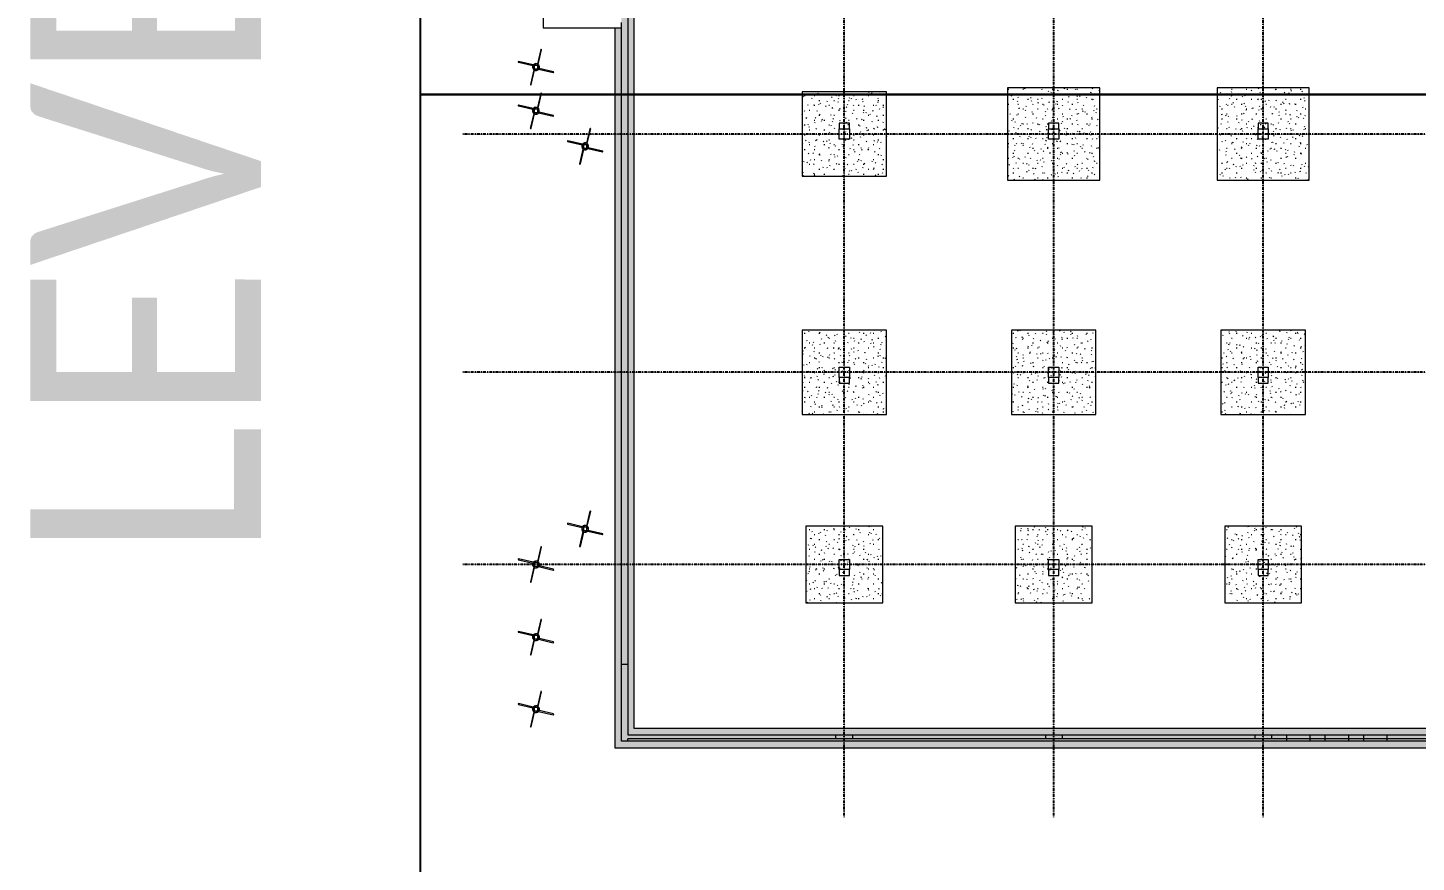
# Model space of a CAD drawing. Header units: inches. Extents: x -4800 to 29350, y 0 to 14051.
# Drawn here: x 587 to 2755, y 9865 to 11168 of the extents above; entities that cross this region are included whole.
import ezdxf

# ---------------------------------------------------------------- set-up
doc = ezdxf.new("R2010")
doc.units = ezdxf.units.IN
doc.header["$LTSCALE"] = 0.5
doc.header["$MEASUREMENT"] = 0
for name, pattern in [('CENTER2', [1.125, 0.75, -0.125, 0.125, -0.125]), ('Línea de rejilla', [0.875, 0.5, -0.125, 0.125, -0.125]), ('Trazo', [0.25, 0.125, -0.125])]:
    doc.linetypes.add(name, pattern=pattern)
doc.layers.add('PC BM - BEAM CONT.', color=1, linetype='Continuous')
doc.layers.add('S-GRID', color=8, linetype='CENTER2')
for name, color, linetype, lineweight in [('S-COLS', 52, 'Continuous', 9), ('S-COLS-HDLN', 52, 'Trazo', 9), ('S-FNDN', 32, 'Continuous', 9), ('S-FNDN-HDLN', 4, 'Trazo', 9)]:
    doc.layers.add(name, color=color, linetype=linetype, lineweight=lineweight)
doc.layers.add('SHT - NO PLOT LINE 4', color=190, linetype='Continuous', plot=False)
doc.styles.add('CMC-NARROW', font='calibril.ttf', dxfattribs={"width": 0.9})
pattern_1 = [(50, (3481.324, -11847.19), (27.5427, -2.40992), [2.88, -31.68]), (355, (3481.324, -11847.19), (-5.327844, 28.884266), [2.304, -25.344]), (100.451, (3483.62, -11847.39), (22.215316, 26.47393), [2.448, -26.924]), (46.184, (3481.324, -11839.51), (40.98187, -6.35642), [4.32, -47.52]), (96.636, (3484.74, -11840.04), (35.89075, 37.40619), [3.671, -40.386]), (351.184, (3481.324, -11839.51), (35.89097, 37.40622), [3.456, -38.016]), (21, (3485.164, -11841.43), (22.921036, -15.46073), [2.88, -31.68]), (326, (3485.164, -11841.43), (9.34353, 27.84574), [2.304, -25.344]), (71.451, (3487.074, -11842.717), (32.26477, 12.38442), [2.448, -26.924]), (37.5, (3481.324, -11847.189), (0.466855, 12.782707), [1.267, -23.77, 1.267, -24.461, -25.44]), (37.5, (3481.324, -11847.189), (0.466855, 12.782707), [-50.765, 1.267, -24.173]), (7.5, (3481.324, -11847.19), (10.10159, 15.14509), [1.267, -13.402, 1.267, -23.194, -9.696]), (7.5, (3481.324, -11847.19), (10.10159, 15.14509), [-39.13, 1.267, -8.429]), (327.5, (3472.761, -11847.189), (20.499161, -0.86578), [1.267, -8.333, 1.267, -28.685, -39.744]), (327.5, (3472.761, -11847.189), (20.499161, -0.86578), [-39.552, 1.267, -38.477]), (317.5, (3468.92, -11847.19), (22.39478, 3.844288), [1.267, -11.213, 1.267, -18.624, -28.224]), (317.5, (3468.92, -11847.19), (22.39478, 3.844288), [-32.371, 1.267, -26.957])]
pattern_2 = [(270, (-10840.174, -3153.339), (7.68, -30.72), [1.267, -21.773, 1.267, -21.773, -122.88]), (270, (-10840.174, -3153.339), (7.68, -30.72), [-46.08, 1.267, -44.813, 1.267, -21.773, -53.76]), (270, (-10840.174, -3153.339), (7.68, -30.72), [-115.2, 1.267, -14.093, 1.267, -37.133]), (30, (-10836.334, -3164.859), (22.7643004, 22.011075), [1.267, -21.773, 1.267, -21.773, -122.88]), (30, (-10836.334, -3164.859), (22.7643004, 22.011075), [-46.08, 1.267, -44.813, 1.267, -21.773, -53.76]), (30, (-10836.334, -3164.859), (22.7643004, 22.011075), [-115.2, 1.267, -14.093, 1.267, -37.133]), (150, (-10820.974, -3168.699), (-30.4443004, 8.708925), [1.267, -21.773, 1.267, -21.773, -122.88]), (150, (-10820.974, -3168.699), (-30.4443004, 8.708925), [-46.08, 1.267, -44.813, 1.267, -21.773, -53.76]), (150, (-10820.974, -3168.699), (-30.4443004, 8.708925), [-115.2, 1.267, -14.093, 1.267, -37.133])]
pattern_3 = [(90, (10466.205, 3155.308), (-7.68, 30.72), [1.267, -21.773, 1.267, -21.773, -122.88]), (90, (10466.205, 3155.308), (-7.68, 30.72), [-46.08, 1.267, -44.813, 1.267, -21.773, -53.76]), (90, (10466.205, 3155.308), (-7.68, 30.72), [-115.2, 1.267, -14.093, 1.267, -37.133]), (210, (10462.365, 3166.828), (-22.7643004, -22.011075), [1.267, -21.773, 1.267, -21.773, -122.88]), (210, (10462.365, 3166.828), (-22.7643004, -22.011075), [-46.08, 1.267, -44.813, 1.267, -21.773, -53.76]), (210, (10462.365, 3166.828), (-22.7643004, -22.011075), [-115.2, 1.267, -14.093, 1.267, -37.133]), (330, (10447.005, 3170.668), (30.4443004, -8.708925), [1.267, -21.773, 1.267, -21.773, -122.88]), (330, (10447.005, 3170.668), (30.4443004, -8.708925), [-46.08, 1.267, -44.813, 1.267, -21.773, -53.76]), (330, (10447.005, 3170.668), (30.4443004, -8.708925), [-115.2, 1.267, -14.093, 1.267, -37.133])]
pattern_4 = [(90, (10166.205, 3155.308), (-7.68, 30.72), [1.267, -21.773, 1.267, -21.773, -122.88]), (90, (10166.205, 3155.308), (-7.68, 30.72), [-46.08, 1.267, -44.813, 1.267, -21.773, -53.76]), (90, (10166.205, 3155.308), (-7.68, 30.72), [-115.2, 1.267, -14.093, 1.267, -37.133]), (210, (10162.365, 3166.828), (-22.7643004, -22.011075), [1.267, -21.773, 1.267, -21.773, -122.88]), (210, (10162.365, 3166.828), (-22.7643004, -22.011075), [-46.08, 1.267, -44.813, 1.267, -21.773, -53.76]), (210, (10162.365, 3166.828), (-22.7643004, -22.011075), [-115.2, 1.267, -14.093, 1.267, -37.133]), (330, (10147.005, 3170.668), (30.4443004, -8.708925), [1.267, -21.773, 1.267, -21.773, -122.88]), (330, (10147.005, 3170.668), (30.4443004, -8.708925), [-46.08, 1.267, -44.813, 1.267, -21.773, -53.76]), (330, (10147.005, 3170.668), (30.4443004, -8.708925), [-115.2, 1.267, -14.093, 1.267, -37.133])]
pattern_5 = [(270, (-10840.174, -2826.339), (7.68, -30.72), [1.267, -21.773, 1.267, -21.773, -122.88]), (270, (-10840.174, -2826.339), (7.68, -30.72), [-46.08, 1.267, -44.813, 1.267, -21.773, -53.76]), (270, (-10840.174, -2826.339), (7.68, -30.72), [-115.2, 1.267, -14.093, 1.267, -37.133]), (30, (-10836.334, -2837.859), (22.7643004, 22.011075), [1.267, -21.773, 1.267, -21.773, -122.88]), (30, (-10836.334, -2837.859), (22.7643004, 22.011075), [-46.08, 1.267, -44.813, 1.267, -21.773, -53.76]), (30, (-10836.334, -2837.859), (22.7643004, 22.011075), [-115.2, 1.267, -14.093, 1.267, -37.133]), (150, (-10820.974, -2841.699), (-30.4443004, 8.708925), [1.267, -21.773, 1.267, -21.773, -122.88]), (150, (-10820.974, -2841.699), (-30.4443004, 8.708925), [-46.08, 1.267, -44.813, 1.267, -21.773, -53.76]), (150, (-10820.974, -2841.699), (-30.4443004, 8.708925), [-115.2, 1.267, -14.093, 1.267, -37.133])]
pattern_6 = [(90, (10466.205, 2828.308), (-7.68, 30.72), [1.267, -21.773, 1.267, -21.773, -122.88]), (90, (10466.205, 2828.308), (-7.68, 30.72), [-46.08, 1.267, -44.813, 1.267, -21.773, -53.76]), (90, (10466.205, 2828.308), (-7.68, 30.72), [-115.2, 1.267, -14.093, 1.267, -37.133]), (210, (10462.365, 2839.828), (-22.7643004, -22.011075), [1.267, -21.773, 1.267, -21.773, -122.88]), (210, (10462.365, 2839.828), (-22.7643004, -22.011075), [-46.08, 1.267, -44.813, 1.267, -21.773, -53.76]), (210, (10462.365, 2839.828), (-22.7643004, -22.011075), [-115.2, 1.267, -14.093, 1.267, -37.133]), (330, (10447.005, 2843.668), (30.4443004, -8.708925), [1.267, -21.773, 1.267, -21.773, -122.88]), (330, (10447.005, 2843.668), (30.4443004, -8.708925), [-46.08, 1.267, -44.813, 1.267, -21.773, -53.76]), (330, (10447.005, 2843.668), (30.4443004, -8.708925), [-115.2, 1.267, -14.093, 1.267, -37.133])]
pattern_7 = [(90, (10166.205, 2828.308), (-7.68, 30.72), [1.267, -21.773, 1.267, -21.773, -122.88]), (90, (10166.205, 2828.308), (-7.68, 30.72), [-46.08, 1.267, -44.813, 1.267, -21.773, -53.76]), (90, (10166.205, 2828.308), (-7.68, 30.72), [-115.2, 1.267, -14.093, 1.267, -37.133]), (210, (10162.365, 2839.828), (-22.7643004, -22.011075), [1.267, -21.773, 1.267, -21.773, -122.88]), (210, (10162.365, 2839.828), (-22.7643004, -22.011075), [-46.08, 1.267, -44.813, 1.267, -21.773, -53.76]), (210, (10162.365, 2839.828), (-22.7643004, -22.011075), [-115.2, 1.267, -14.093, 1.267, -37.133]), (330, (10147.005, 2843.668), (30.4443004, -8.708925), [1.267, -21.773, 1.267, -21.773, -122.88]), (330, (10147.005, 2843.668), (30.4443004, -8.708925), [-46.08, 1.267, -44.813, 1.267, -21.773, -53.76]), (330, (10147.005, 2843.668), (30.4443004, -8.708925), [-115.2, 1.267, -14.093, 1.267, -37.133])]
pattern_8 = [(270, (-10840.174, -3480.339), (7.68, -30.72), [1.267, -21.773, 1.267, -21.773, -122.88]), (270, (-10840.174, -3480.339), (7.68, -30.72), [-46.08, 1.267, -44.813, 1.267, -21.773, -53.76]), (270, (-10840.174, -3480.339), (7.68, -30.72), [-115.2, 1.267, -14.093, 1.267, -37.133]), (30, (-10836.334, -3491.859), (22.7643004, 22.011075), [1.267, -21.773, 1.267, -21.773, -122.88]), (30, (-10836.334, -3491.859), (22.7643004, 22.011075), [-46.08, 1.267, -44.813, 1.267, -21.773, -53.76]), (30, (-10836.334, -3491.859), (22.7643004, 22.011075), [-115.2, 1.267, -14.093, 1.267, -37.133]), (150, (-10820.974, -3495.699), (-30.4443004, 8.708925), [1.267, -21.773, 1.267, -21.773, -122.88]), (150, (-10820.974, -3495.699), (-30.4443004, 8.708925), [-46.08, 1.267, -44.813, 1.267, -21.773, -53.76]), (150, (-10820.974, -3495.699), (-30.4443004, 8.708925), [-115.2, 1.267, -14.093, 1.267, -37.133])]
pattern_9 = [(90, (10466.205, 3482.308), (-7.68, 30.72), [1.267, -21.773, 1.267, -21.773, -122.88]), (90, (10466.205, 3482.308), (-7.68, 30.72), [-46.08, 1.267, -44.813, 1.267, -21.773, -53.76]), (90, (10466.205, 3482.308), (-7.68, 30.72), [-115.2, 1.267, -14.093, 1.267, -37.133]), (210, (10462.365, 3493.828), (-22.7643004, -22.011075), [1.267, -21.773, 1.267, -21.773, -122.88]), (210, (10462.365, 3493.828), (-22.7643004, -22.011075), [-46.08, 1.267, -44.813, 1.267, -21.773, -53.76]), (210, (10462.365, 3493.828), (-22.7643004, -22.011075), [-115.2, 1.267, -14.093, 1.267, -37.133]), (330, (10447.005, 3497.668), (30.4443004, -8.708925), [1.267, -21.773, 1.267, -21.773, -122.88]), (330, (10447.005, 3497.668), (30.4443004, -8.708925), [-46.08, 1.267, -44.813, 1.267, -21.773, -53.76]), (330, (10447.005, 3497.668), (30.4443004, -8.708925), [-115.2, 1.267, -14.093, 1.267, -37.133])]
pattern_10 = [(90, (10166.205, 3482.308), (-7.68, 30.72), [1.267, -21.773, 1.267, -21.773, -122.88]), (90, (10166.205, 3482.308), (-7.68, 30.72), [-46.08, 1.267, -44.813, 1.267, -21.773, -53.76]), (90, (10166.205, 3482.308), (-7.68, 30.72), [-115.2, 1.267, -14.093, 1.267, -37.133]), (210, (10162.365, 3493.828), (-22.7643004, -22.011075), [1.267, -21.773, 1.267, -21.773, -122.88]), (210, (10162.365, 3493.828), (-22.7643004, -22.011075), [-46.08, 1.267, -44.813, 1.267, -21.773, -53.76]), (210, (10162.365, 3493.828), (-22.7643004, -22.011075), [-115.2, 1.267, -14.093, 1.267, -37.133]), (330, (10147.005, 3497.668), (30.4443004, -8.708925), [1.267, -21.773, 1.267, -21.773, -122.88]), (330, (10147.005, 3497.668), (30.4443004, -8.708925), [-46.08, 1.267, -44.813, 1.267, -21.773, -53.76]), (330, (10147.005, 3497.668), (30.4443004, -8.708925), [-115.2, 1.267, -14.093, 1.267, -37.133])]

# ---------------------------------------------------------------- blocks, each defined once
blk = doc.blocks.new('316600 - Special Foundations - Diamond Pier - Generic - 316600 - Special Foundations - Diamond Pier - Generic-V33-FOUNDATION PLAN 01')
at = {"layer": 'S-FNDN', "color": 7}
for p, q in [((7.5, 27.4), (2.3, 4.9)), ((3.4, 4.2), (8.7, 27.1)), ((-27.4, 7.5), (-4.9, 2.3)), ((-4.2, 3.4), (-27.1, 8.7)), ((2.8, 2.6), (-2.8, 2.6)), ((-2.8, 2.6), (-2.8, -2.6)), ((-1.4, 4.3), (-1.8, 2.8)), ((-0.5, 2.9), (-0.2, 4)), ((2.8, -2.6), (2.8, 2.6)), ((4.3, 1.4), (2.8, 1.8)), ((2.9, 0.5), (4, 0.2)), ((-3.4, -4.2), (-8.7, -27.1)), ((-7.5, -27.4), (-2.3, -4.9)), ((-4.3, -1.4), (-2.8, -1.8)), ((-2.9, -0.5), (-4, -0.2)), ((-2.8, -2.6), (2.8, -2.6)), ((0.5, -2.9), (0.2, -4)), ((1.4, -4.3), (1.8, -2.8)), ((4.2, -3.4), (27.1, -8.7)), ((27.4, -7.5), (4.9, -2.3))]:
    blk.add_line(p, q, dxfattribs=at)
for radius, start, end in [(5.41, 166.9807, 346.9807), (5.41, 346.9807, 166.9807), (5.21, 166.9807, 346.9807), (5.21, 346.9807, 166.9807)]:
    blk.add_arc((0, 0), radius, start, end, dxfattribs=at)
for centre, major_axis, start_param, end_param in [((8.1, 27.2), (-0.609, 0.141), 4.712389, 6.283185), ((8.1, 27.2), (-0.609, 0.141), 3.141593, 4.712389), ((-27.2, 8.1), (0.141, 0.609), 1.570796, 3.141593), ((-27.2, 8.1), (0.141, 0.609), 0, 1.570796), ((-0.8, 4.2), (-0.609, 0.141), 4.712389, 7.853982), ((-0.8, 4.2), (-0.609, 0.141), 1.570796, 4.712389), ((4.2, 0.8), (0.141, 0.609), 1.570796, 4.712389), ((4.2, 0.8), (0.141, 0.609), 4.712389, 7.853982), ((-4.2, -0.8), (0.141, 0.609), 1.570796, 4.712389), ((-4.2, -0.8), (0.141, 0.609), 4.712389, 7.853982), ((0.8, -4.2), (-0.609, 0.141), 4.712389, 7.853982), ((0.8, -4.2), (-0.609, 0.141), 1.570796, 4.712389), ((27.2, -8.1), (0.141, 0.609), 3.141593, 4.712389), ((27.2, -8.1), (0.141, 0.609), 4.712389, 6.283185), ((-8.1, -27.2), (-0.609, 0.141), 0, 1.570796), ((-8.1, -27.2), (-0.609, 0.141), 1.570796, 3.141593)]:
    blk.add_ellipse(centre, major_axis=major_axis, ratio=0.764544, start_param=start_param, end_param=end_param, dxfattribs=at)
blk = doc.blocks.new('316600 - Special Foundations - Diamond Pier - Generic - 316600 - Special Foundations - Diamond Pier - Generic-562664-FOUNDATION PLAN 01')
at = {"layer": 'S-FNDN', "color": 7}
for p, q in [((7.5, 27.4), (2.3, 4.9)), ((3.4, 4.2), (8.7, 27.1)), ((-27.4, 7.5), (-4.9, 2.3)), ((-4.2, 3.4), (-27.1, 8.7)), ((2.8, 2.6), (-2.8, 2.6)), ((-2.8, 2.6), (-2.8, -2.6)), ((-1.4, 4.3), (-1.8, 2.8)), ((-0.5, 2.9), (-0.2, 4)), ((2.8, -2.6), (2.8, 2.6)), ((4.3, 1.4), (2.8, 1.8)), ((2.9, 0.5), (4, 0.2)), ((-3.4, -4.2), (-8.7, -27.1)), ((-7.5, -27.4), (-2.3, -4.9)), ((-4.3, -1.4), (-2.8, -1.8)), ((-2.9, -0.5), (-4, -0.2)), ((-2.8, -2.6), (2.8, -2.6)), ((0.5, -2.9), (0.2, -4)), ((1.4, -4.3), (1.8, -2.8)), ((4.2, -3.4), (27.1, -8.7)), ((27.4, -7.5), (4.9, -2.3))]:
    blk.add_line(p, q, dxfattribs=at)
for radius, start, end in [(5.41, 166.9807, 346.9807), (5.41, 346.9807, 166.9807), (5.21, 166.9807, 346.9807), (5.21, 346.9807, 166.9807)]:
    blk.add_arc((0, 0), radius, start, end, dxfattribs=at)
for centre, major_axis, start_param, end_param in [((8.1, 27.2), (-0.609, 0.141), 4.712389, 6.283185), ((8.1, 27.2), (-0.609, 0.141), 3.141593, 4.712389), ((-27.2, 8.1), (0.141, 0.609), 1.570796, 3.141593), ((-27.2, 8.1), (0.141, 0.609), 0, 1.570796), ((-0.8, 4.2), (-0.609, 0.141), 4.712389, 7.853982), ((-0.8, 4.2), (-0.609, 0.141), 1.570796, 4.712389), ((4.2, 0.8), (0.141, 0.609), 1.570796, 4.712389), ((4.2, 0.8), (0.141, 0.609), 4.712389, 7.853982), ((-4.2, -0.8), (0.141, 0.609), 1.570796, 4.712389), ((-4.2, -0.8), (0.141, 0.609), 4.712389, 7.853982), ((0.8, -4.2), (-0.609, 0.141), 4.712389, 7.853982), ((0.8, -4.2), (-0.609, 0.141), 1.570796, 4.712389), ((27.2, -8.1), (0.141, 0.609), 3.141593, 4.712389), ((27.2, -8.1), (0.141, 0.609), 4.712389, 6.283185), ((-8.1, -27.2), (-0.609, 0.141), 0, 1.570796), ((-8.1, -27.2), (-0.609, 0.141), 1.570796, 3.141593)]:
    blk.add_ellipse(centre, major_axis=major_axis, ratio=0.764544, start_param=start_param, end_param=end_param, dxfattribs=at)
blk = doc.blocks.new('316600 - Special Foundations - Diamond Pier - Generic - 316600 - Special Foundations - Diamond Pier - Generic-V34-FOUNDATION PLAN 01')
at = {"layer": 'S-FNDN', "color": 7}
for p, q in [((7.5, 27.4), (2.3, 4.9)), ((3.4, 4.2), (8.7, 27.1)), ((-27.4, 7.5), (-4.9, 2.3)), ((-4.2, 3.4), (-27.1, 8.7)), ((2.8, 2.6), (-2.8, 2.6)), ((-2.8, 2.6), (-2.8, -2.6)), ((-1.4, 4.3), (-1.8, 2.8)), ((-0.5, 2.9), (-0.2, 4)), ((2.8, -2.6), (2.8, 2.6)), ((4.3, 1.4), (2.8, 1.8)), ((2.9, 0.5), (4, 0.2)), ((-3.4, -4.2), (-8.7, -27.1)), ((-7.5, -27.4), (-2.3, -4.9)), ((-4.3, -1.4), (-2.8, -1.8)), ((-2.9, -0.5), (-4, -0.2)), ((-2.8, -2.6), (2.8, -2.6)), ((0.5, -2.9), (0.2, -4)), ((1.4, -4.3), (1.8, -2.8)), ((4.2, -3.4), (27.1, -8.7)), ((27.4, -7.5), (4.9, -2.3))]:
    blk.add_line(p, q, dxfattribs=at)
for radius, start, end in [(5.41, 166.9807, 346.9807), (5.41, 346.9807, 166.9807), (5.21, 166.9807, 346.9807), (5.21, 346.9807, 166.9807)]:
    blk.add_arc((0, 0), radius, start, end, dxfattribs=at)
for centre, major_axis, start_param, end_param in [((8.1, 27.2), (-0.609, 0.141), 4.712389, 6.283185), ((8.1, 27.2), (-0.609, 0.141), 3.141593, 4.712389), ((-27.2, 8.1), (0.141, 0.609), 1.570796, 3.141593), ((-27.2, 8.1), (0.141, 0.609), 0, 1.570796), ((-0.8, 4.2), (-0.609, 0.141), 4.712389, 7.853982), ((-0.8, 4.2), (-0.609, 0.141), 1.570796, 4.712389), ((4.2, 0.8), (0.141, 0.609), 1.570796, 4.712389), ((4.2, 0.8), (0.141, 0.609), 4.712389, 7.853982), ((-4.2, -0.8), (0.141, 0.609), 1.570796, 4.712389), ((-4.2, -0.8), (0.141, 0.609), 4.712389, 7.853982), ((0.8, -4.2), (-0.609, 0.141), 4.712389, 7.853982), ((0.8, -4.2), (-0.609, 0.141), 1.570796, 4.712389), ((27.2, -8.1), (0.141, 0.609), 3.141593, 4.712389), ((27.2, -8.1), (0.141, 0.609), 4.712389, 6.283185), ((-8.1, -27.2), (-0.609, 0.141), 0, 1.570796), ((-8.1, -27.2), (-0.609, 0.141), 1.570796, 3.141593)]:
    blk.add_ellipse(centre, major_axis=major_axis, ratio=0.764544, start_param=start_param, end_param=end_param, dxfattribs=at)
blk = doc.blocks.new('Prefabricado-Pilar cuadrado - 16_x16_-223462-FOUNDATION PLAN 01')
at = {"layer": 'S-COLS-HDLN', "linetype": 'Continuous'}
h = blk.add_hatch(dxfattribs=at)
h.set_pattern_fill('FP_5', color=256, style=0, pattern_type=2)
h.set_pattern_definition(pattern_2)
h.paths.add_polyline_path([(-9, 9), (-9, -7), (7, -7), (7, 9), (-8.9, 9)], flags=0)
h = blk.add_hatch(dxfattribs=at)
h.set_pattern_fill('FP_5', color=256, style=0, pattern_type=2)
h.set_pattern_definition(pattern_2)
h.paths.add_polyline_path([(7, 9), (7, -7), (16, -7), (16, 9)], flags=0)
at = {"layer": 'S-COLS'}
for p, q in [((-9, 9), (-8.9, 9)), ((-9, -7), (-9, 9)), ((-8.9, 9), (6.9, 9)), ((7, 9), (6.9, 9)), ((7, 9), (7, -7)), ((16, 9), (7, 9)), ((16, -7), (16, 9)), ((-8.9, -7), (-9, -7)), ((6.9, -7), (-8.9, -7)), ((6.9, -7), (7, -7)), ((7, -7), (16, -7))]:
    blk.add_line(p, q, dxfattribs=at)
blk = doc.blocks.new('Prefabricado-Pilar cuadrado - 16_x16_-213763-FOUNDATION PLAN 01')
at = {"layer": 'S-COLS-HDLN', "linetype": 'Continuous'}
h = blk.add_hatch(dxfattribs=at)
h.set_pattern_fill('FP_6', color=256, style=0, pattern_type=2)
h.set_pattern_definition(pattern_3)
h.paths.add_polyline_path([(7, -7), (7, 9), (-9, 9), (-9, -7), (6.9, -7)], flags=0)
h = blk.add_hatch(dxfattribs=at)
h.set_pattern_fill('FP_6', color=256, style=0, pattern_type=2)
h.set_pattern_definition(pattern_3)
h.paths.add_polyline_path([(16, -7), (16, 9), (7, 9), (7, -7)], flags=0)
at = {"layer": 'S-COLS'}
for p, q in [((-9, 9), (-8.9, 9)), ((-9, -7), (-9, 9)), ((-8.9, 9), (6.9, 9)), ((7, 9), (6.9, 9)), ((7, 9), (7, -7)), ((16, 9), (7, 9)), ((16, -7), (16, 9)), ((-8.9, -7), (-9, -7)), ((6.9, -7), (-8.9, -7)), ((6.9, -7), (7, -7)), ((7, -7), (16, -7))]:
    blk.add_line(p, q, dxfattribs=at)
blk = doc.blocks.new('Zapata-Rectangular - 12x12x2_3-V11-FOUNDATION PLAN 01')
at = {"layer": 'S-FNDN-HDLN', "linetype": 'Continuous'}
h = blk.add_hatch(dxfattribs=at)
h.set_pattern_fill('FP_20', color=256, style=0, pattern_type=2)
h.set_pattern_definition([(0, (2827.324, -10839.189), (30.72, 7.68), [1.267, -21.773, 1.267, -21.773, -122.88]), (0, (2827.324, -10839.189), (30.72, 7.68), [-46.08, 1.267, -44.813, 1.267, -21.773, -53.76]), (0, (2827.324, -10839.189), (30.72, 7.68), [-115.2, 1.267, -14.093, 1.267, -37.133]), (120, (2838.844, -10835.349), (-22.011075, 22.7643004), [1.267, -21.773, 1.267, -21.773, -122.88]), (120, (2838.844, -10835.349), (-22.011075, 22.7643004), [-46.08, 1.267, -44.813, 1.267, -21.773, -53.76]), (120, (2838.844, -10835.349), (-22.011075, 22.7643004), [-115.2, 1.267, -14.093, 1.267, -37.133]), (240, (2842.684, -10819.989), (-8.708925, -30.4443004), [1.267, -21.773, 1.267, -21.773, -122.88]), (240, (2842.684, -10819.989), (-8.708925, -30.4443004), [-46.08, 1.267, -44.813, 1.267, -21.773, -53.76]), (240, (2842.684, -10819.989), (-8.708925, -30.4443004), [-115.2, 1.267, -14.093, 1.267, -37.133])])
h.paths.add_polyline_path([(-72, -72), (72, -72), (72, 72), (-72, 72)], flags=0)
h.paths.add_polyline_path([(8, -8), (-8, -8), (-8, 17), (8, 17), (8, -7.9)], flags=0)
at = {"layer": 'S-FNDN', "color": 253}
for p, q in [((72, 72), (-72, 72)), ((-72, 72), (-72, -72)), ((72, -72), (72, 72)), ((-72, -72), (72, -72))]:
    blk.add_line(p, q, dxfattribs=at)
blk = doc.blocks.new('Zapata-Rectangular - 12x12x2_3-V12-FOUNDATION PLAN 01')
at = {"layer": 'S-FNDN-HDLN', "linetype": 'Continuous'}
h = blk.add_hatch(dxfattribs=at)
h.set_pattern_fill('FP_21', color=256, style=0, pattern_type=2)
h.set_pattern_definition([(0, (3154.324, -10839.189), (30.72, 7.68), [1.267, -21.773, 1.267, -21.773, -122.88]), (0, (3154.324, -10839.189), (30.72, 7.68), [-46.08, 1.267, -44.813, 1.267, -21.773, -53.76]), (0, (3154.324, -10839.189), (30.72, 7.68), [-115.2, 1.267, -14.093, 1.267, -37.133]), (120, (3165.844, -10835.349), (-22.011075, 22.7643004), [1.267, -21.773, 1.267, -21.773, -122.88]), (120, (3165.844, -10835.349), (-22.011075, 22.7643004), [-46.08, 1.267, -44.813, 1.267, -21.773, -53.76]), (120, (3165.844, -10835.349), (-22.011075, 22.7643004), [-115.2, 1.267, -14.093, 1.267, -37.133]), (240, (3169.684, -10819.989), (-8.708925, -30.4443004), [1.267, -21.773, 1.267, -21.773, -122.88]), (240, (3169.684, -10819.989), (-8.708925, -30.4443004), [-46.08, 1.267, -44.813, 1.267, -21.773, -53.76]), (240, (3169.684, -10819.989), (-8.708925, -30.4443004), [-115.2, 1.267, -14.093, 1.267, -37.133])])
h.paths.add_polyline_path([(8, -72), (72, -72), (72, 72), (-72, 72), (-72, -72), (-8, -72)], flags=0)
h.paths.add_polyline_path([(8, -8), (-8, -8), (-8, 17), (8, 17), (8, -7.9)], flags=0)
at = {"layer": 'S-FNDN', "color": 253}
for p, q in [((72, 72), (-72, 72)), ((-72, 72), (-72, -72)), ((72, -72), (72, 72)), ((-72, -72), (72, -72))]:
    blk.add_line(p, q, dxfattribs=at)
blk = doc.blocks.new('Zapata-Rectangular - 11_0x11_0x2_3-327852-FOUNDATION PLAN 01')
at = {"layer": 'S-FNDN-HDLN', "linetype": 'Continuous'}
h = blk.add_hatch(dxfattribs=at)
h.set_pattern_fill('FP_22', color=256, style=0, pattern_type=2)
h.set_pattern_definition([(0, (3481.324, -10467.189), (30.72, 7.68), [1.267, -21.773, 1.267, -21.773, -122.88]), (0, (3481.324, -10467.189), (30.72, 7.68), [-46.08, 1.267, -44.813, 1.267, -21.773, -53.76]), (0, (3481.324, -10467.189), (30.72, 7.68), [-115.2, 1.267, -14.093, 1.267, -37.133]), (120, (3492.844, -10463.349), (-22.011075, 22.7643004), [1.267, -21.773, 1.267, -21.773, -122.88]), (120, (3492.844, -10463.349), (-22.011075, 22.7643004), [-46.08, 1.267, -44.813, 1.267, -21.773, -53.76]), (120, (3492.844, -10463.349), (-22.011075, 22.7643004), [-115.2, 1.267, -14.093, 1.267, -37.133]), (240, (3496.684, -10447.989), (-8.708925, -30.4443004), [1.267, -21.773, 1.267, -21.773, -122.88]), (240, (3496.684, -10447.989), (-8.708925, -30.4443004), [-46.08, 1.267, -44.813, 1.267, -21.773, -53.76]), (240, (3496.684, -10447.989), (-8.708925, -30.4443004), [-115.2, 1.267, -14.093, 1.267, -37.133])])
h.paths.add_polyline_path([(66, -66), (66, 66), (-66, 66), (-66, -66), (16.5, -66)], flags=0)
h.paths.add_polyline_path([(8, -17), (-8, -17), (-8, 8), (8, 8), (8, -8)], flags=0)
at = {"layer": 'S-FNDN', "color": 253}
for p, q in [((66, 66), (-66, 66)), ((-66, 66), (-66, -66)), ((66, -66), (66, 66)), ((-66, -66), (66, -66))]:
    blk.add_line(p, q, dxfattribs=at)
blk = doc.blocks.new('Zapata-Rectangular - 11_0x11_0x2_1-155285-FOUNDATION PLAN 01')
at = {"layer": 'S-FNDN-HDLN', "linetype": 'Continuous'}
h = blk.add_hatch(dxfattribs=at)
h.set_pattern_fill('FP_23', color=256, style=0, pattern_type=2)
h.set_pattern_definition([(0, (3154.324, -10467.189), (30.72, 7.68), [1.267, -21.773, 1.267, -21.773, -122.88]), (0, (3154.324, -10467.189), (30.72, 7.68), [-46.08, 1.267, -44.813, 1.267, -21.773, -53.76]), (0, (3154.324, -10467.189), (30.72, 7.68), [-115.2, 1.267, -14.093, 1.267, -37.133]), (120, (3165.844, -10463.349), (-22.011075, 22.7643004), [1.267, -21.773, 1.267, -21.773, -122.88]), (120, (3165.844, -10463.349), (-22.011075, 22.7643004), [-46.08, 1.267, -44.813, 1.267, -21.773, -53.76]), (120, (3165.844, -10463.349), (-22.011075, 22.7643004), [-115.2, 1.267, -14.093, 1.267, -37.133]), (240, (3169.684, -10447.989), (-8.708925, -30.4443004), [1.267, -21.773, 1.267, -21.773, -122.88]), (240, (3169.684, -10447.989), (-8.708925, -30.4443004), [-46.08, 1.267, -44.813, 1.267, -21.773, -53.76]), (240, (3169.684, -10447.989), (-8.708925, -30.4443004), [-115.2, 1.267, -14.093, 1.267, -37.133])])
h.paths.add_polyline_path([(-66, -66), (66, -66), (66, 66), (-66, 66), (-66, -17)], flags=0)
h.paths.add_polyline_path([(-8, -17), (-8, 8), (8, 8), (8, -17)], flags=0)
at = {"layer": 'S-FNDN', "color": 253}
for p, q in [((66, 66), (-66, 66)), ((-66, 66), (-66, -66)), ((66, -66), (66, 66)), ((-66, -66), (66, -66))]:
    blk.add_line(p, q, dxfattribs=at)
blk = doc.blocks.new('Zapata-Rectangular - 11_0x11_0x2_1-V13-FOUNDATION PLAN 01')
at = {"layer": 'S-FNDN-HDLN', "linetype": 'Continuous'}
h = blk.add_hatch(dxfattribs=at)
h.set_pattern_fill('FP_24', color=256, style=0, pattern_type=2)
h.set_pattern_definition([(0, (2827.324, -10467.189), (30.72, 7.68), [1.267, -21.773, 1.267, -21.773, -122.88]), (0, (2827.324, -10467.189), (30.72, 7.68), [-46.08, 1.267, -44.813, 1.267, -21.773, -53.76]), (0, (2827.324, -10467.189), (30.72, 7.68), [-115.2, 1.267, -14.093, 1.267, -37.133]), (120, (2838.844, -10463.349), (-22.011075, 22.7643004), [1.267, -21.773, 1.267, -21.773, -122.88]), (120, (2838.844, -10463.349), (-22.011075, 22.7643004), [-46.08, 1.267, -44.813, 1.267, -21.773, -53.76]), (120, (2838.844, -10463.349), (-22.011075, 22.7643004), [-115.2, 1.267, -14.093, 1.267, -37.133]), (240, (2842.684, -10447.989), (-8.708925, -30.4443004), [1.267, -21.773, 1.267, -21.773, -122.88]), (240, (2842.684, -10447.989), (-8.708925, -30.4443004), [-46.08, 1.267, -44.813, 1.267, -21.773, -53.76]), (240, (2842.684, -10447.989), (-8.708925, -30.4443004), [-115.2, 1.267, -14.093, 1.267, -37.133])])
h.paths.add_polyline_path([(-66, -66), (66, -66), (66, 66), (-66, 66)], flags=0)
h.paths.add_polyline_path([(8, -17), (-8, -17), (-8, 8), (8, 8), (8, -8)], flags=0)
at = {"layer": 'S-FNDN', "color": 253}
for p, q in [((66, 66), (-66, 66)), ((-66, 66), (-66, -66)), ((66, -66), (66, 66)), ((-66, -66), (66, -66))]:
    blk.add_line(p, q, dxfattribs=at)
blk = doc.blocks.new('Zapata-Rectangular - 10_0x10_0x2_1-V17-FOUNDATION PLAN 01')
at = {"layer": 'S-FNDN-HDLN', "linetype": 'Continuous'}
h = blk.add_hatch(dxfattribs=at)
h.set_pattern_fill('FP_29', color=256, style=0, pattern_type=2)
h.set_pattern_definition([(0, (2827.324, -10167.189), (30.72, 7.68), [1.267, -21.773, 1.267, -21.773, -122.88]), (0, (2827.324, -10167.189), (30.72, 7.68), [-46.08, 1.267, -44.813, 1.267, -21.773, -53.76]), (0, (2827.324, -10167.189), (30.72, 7.68), [-115.2, 1.267, -14.093, 1.267, -37.133]), (120, (2838.844, -10163.349), (-22.011075, 22.7643004), [1.267, -21.773, 1.267, -21.773, -122.88]), (120, (2838.844, -10163.349), (-22.011075, 22.7643004), [-46.08, 1.267, -44.813, 1.267, -21.773, -53.76]), (120, (2838.844, -10163.349), (-22.011075, 22.7643004), [-115.2, 1.267, -14.093, 1.267, -37.133]), (240, (2842.684, -10147.989), (-8.708925, -30.4443004), [1.267, -21.773, 1.267, -21.773, -122.88]), (240, (2842.684, -10147.989), (-8.708925, -30.4443004), [-46.08, 1.267, -44.813, 1.267, -21.773, -53.76]), (240, (2842.684, -10147.989), (-8.708925, -30.4443004), [-115.2, 1.267, -14.093, 1.267, -37.133])])
h.paths.add_polyline_path([(-60, -60), (60, -60), (60, 60), (-60, 60)], flags=0)
h.paths.add_polyline_path([(-8, -17), (-8, 8), (8, 8), (8, -17)], flags=0)
at = {"layer": 'S-FNDN', "color": 253}
for p, q in [((60, 60), (-60, 60)), ((-60, 60), (-60, -60)), ((60, -60), (60, 60)), ((-60, -60), (60, -60))]:
    blk.add_line(p, q, dxfattribs=at)
blk = doc.blocks.new('Zapata-Rectangular - 10_0x10_0x2_1-V18-FOUNDATION PLAN 01')
at = {"layer": 'S-FNDN-HDLN', "linetype": 'Continuous'}
h = blk.add_hatch(dxfattribs=at)
h.set_pattern_fill('FP_30', color=256, style=0, pattern_type=2)
h.set_pattern_definition([(0, (3154.324, -10167.189), (30.72, 7.68), [1.267, -21.773, 1.267, -21.773, -122.88]), (0, (3154.324, -10167.189), (30.72, 7.68), [-46.08, 1.267, -44.813, 1.267, -21.773, -53.76]), (0, (3154.324, -10167.189), (30.72, 7.68), [-115.2, 1.267, -14.093, 1.267, -37.133]), (120, (3165.844, -10163.349), (-22.011075, 22.7643004), [1.267, -21.773, 1.267, -21.773, -122.88]), (120, (3165.844, -10163.349), (-22.011075, 22.7643004), [-46.08, 1.267, -44.813, 1.267, -21.773, -53.76]), (120, (3165.844, -10163.349), (-22.011075, 22.7643004), [-115.2, 1.267, -14.093, 1.267, -37.133]), (240, (3169.684, -10147.989), (-8.708925, -30.4443004), [1.267, -21.773, 1.267, -21.773, -122.88]), (240, (3169.684, -10147.989), (-8.708925, -30.4443004), [-46.08, 1.267, -44.813, 1.267, -21.773, -53.76]), (240, (3169.684, -10147.989), (-8.708925, -30.4443004), [-115.2, 1.267, -14.093, 1.267, -37.133])])
h.paths.add_polyline_path([(-60, -60), (60, -60), (60, 60), (-60, 60), (-60, -17)], flags=0)
h.paths.add_polyline_path([(-8, -17), (-8, 8), (8, 8), (8, -17)], flags=0)
at = {"layer": 'S-FNDN', "color": 253}
for p, q in [((60, 60), (-60, 60)), ((-60, 60), (-60, -60)), ((60, -60), (60, 60)), ((-60, -60), (60, -60))]:
    blk.add_line(p, q, dxfattribs=at)
blk = doc.blocks.new('Zapata-Rectangular - 10_0x10_0x2_1-V19-FOUNDATION PLAN 01')
at = {"layer": 'S-FNDN-HDLN', "linetype": 'Continuous'}
h = blk.add_hatch(dxfattribs=at)
h.set_pattern_fill('FP_31', color=256, style=0, pattern_type=2)
h.set_pattern_definition([(0, (3481.324, -10167.189), (30.72, 7.68), [1.267, -21.773, 1.267, -21.773, -122.88]), (0, (3481.324, -10167.189), (30.72, 7.68), [-46.08, 1.267, -44.813, 1.267, -21.773, -53.76]), (0, (3481.324, -10167.189), (30.72, 7.68), [-115.2, 1.267, -14.093, 1.267, -37.133]), (120, (3492.844, -10163.349), (-22.011075, 22.7643004), [1.267, -21.773, 1.267, -21.773, -122.88]), (120, (3492.844, -10163.349), (-22.011075, 22.7643004), [-46.08, 1.267, -44.813, 1.267, -21.773, -53.76]), (120, (3492.844, -10163.349), (-22.011075, 22.7643004), [-115.2, 1.267, -14.093, 1.267, -37.133]), (240, (3496.684, -10147.989), (-8.708925, -30.4443004), [1.267, -21.773, 1.267, -21.773, -122.88]), (240, (3496.684, -10147.989), (-8.708925, -30.4443004), [-46.08, 1.267, -44.813, 1.267, -21.773, -53.76]), (240, (3496.684, -10147.989), (-8.708925, -30.4443004), [-115.2, 1.267, -14.093, 1.267, -37.133])])
h.paths.add_polyline_path([(60, -60), (60, 60), (-60, 60), (-60, -60), (16.5, -60)], flags=0)
h.paths.add_polyline_path([(8, -17), (-8, -17), (-8, 8), (8, 8), (8, -8)], flags=0)
at = {"layer": 'S-FNDN', "color": 253}
for p, q in [((60, 60), (-60, 60)), ((-60, 60), (-60, -60)), ((60, -60), (60, 60)), ((-60, -60), (60, -60))]:
    blk.add_line(p, q, dxfattribs=at)
blk = doc.blocks.new('Prefabricado-Pilar cuadrado - 16_x16_-213731-FOUNDATION PLAN 01')
at = {"layer": 'S-COLS-HDLN', "linetype": 'Continuous'}
h = blk.add_hatch(dxfattribs=at)
h.set_pattern_fill('FP_33', color=256, style=0, pattern_type=2)
h.set_pattern_definition(pattern_4)
h.paths.add_polyline_path([(7, -7), (7, 9), (-9, 9), (-9, -7), (6.9, -7)], flags=0)
h = blk.add_hatch(dxfattribs=at)
h.set_pattern_fill('FP_33', color=256, style=0, pattern_type=2)
h.set_pattern_definition(pattern_4)
h.paths.add_polyline_path([(16, -7), (16, 9), (7, 9), (7, -7)], flags=0)
at = {"layer": 'S-COLS'}
for p, q in [((-9, 9), (-8.9, 9)), ((-9, -7), (-9, 9)), ((-8.9, 9), (6.9, 9)), ((7, 9), (6.9, 9)), ((7, 9), (7, -7)), ((16, 9), (7, 9)), ((16, -7), (16, 9)), ((-8.9, -7), (-9, -7)), ((6.9, -7), (-8.9, -7)), ((6.9, -7), (7, -7)), ((7, -7), (16, -7))]:
    blk.add_line(p, q, dxfattribs=at)
blk = doc.blocks.new('Prefabricado-Pilar cuadrado - 16_x16_-V20-FOUNDATION PLAN 01')
at = {"layer": 'S-COLS-HDLN', "linetype": 'Continuous'}
h = blk.add_hatch(dxfattribs=at)
h.set_pattern_fill('FP_34', color=256, style=0, pattern_type=2)
h.set_pattern_definition(pattern_5)
h.paths.add_polyline_path([(-9, 9), (-9, -7), (7, -7), (7, 9), (-8.9, 9)], flags=0)
h = blk.add_hatch(dxfattribs=at)
h.set_pattern_fill('FP_34', color=256, style=0, pattern_type=2)
h.set_pattern_definition(pattern_5)
h.paths.add_polyline_path([(7, 9), (7, -7), (16, -7), (16, 9)], flags=0)
at = {"layer": 'S-COLS'}
for p, q in [((-9, 9), (-8.9, 9)), ((-9, -7), (-9, 9)), ((-8.9, 9), (6.9, 9)), ((7, 9), (6.9, 9)), ((7, 9), (7, -7)), ((16, 9), (7, 9)), ((16, -7), (16, 9)), ((-8.9, -7), (-9, -7)), ((6.9, -7), (-8.9, -7)), ((6.9, -7), (7, -7)), ((7, -7), (16, -7))]:
    blk.add_line(p, q, dxfattribs=at)
blk = doc.blocks.new('Prefabricado-Pilar cuadrado - 16_x16_-V21-FOUNDATION PLAN 01')
at = {"layer": 'S-COLS-HDLN', "linetype": 'Continuous'}
h = blk.add_hatch(dxfattribs=at)
h.set_pattern_fill('FP_35', color=256, style=0, pattern_type=2)
h.set_pattern_definition(pattern_6)
h.paths.add_polyline_path([(7, -7), (7, 9), (-9, 9), (-9, -7), (6.9, -7)], flags=0)
h = blk.add_hatch(dxfattribs=at)
h.set_pattern_fill('FP_35', color=256, style=0, pattern_type=2)
h.set_pattern_definition(pattern_6)
h.paths.add_polyline_path([(16, -7), (16, 9), (7, 9), (7, -7)], flags=0)
at = {"layer": 'S-COLS'}
for p, q in [((-9, 9), (-8.9, 9)), ((-9, -7), (-9, 9)), ((-8.9, 9), (6.9, 9)), ((7, 9), (6.9, 9)), ((7, 9), (7, -7)), ((16, 9), (7, 9)), ((16, -7), (16, 9)), ((-8.9, -7), (-9, -7)), ((6.9, -7), (-8.9, -7)), ((6.9, -7), (7, -7)), ((7, -7), (16, -7))]:
    blk.add_line(p, q, dxfattribs=at)
blk = doc.blocks.new('Prefabricado-Pilar cuadrado - 16_x16_-V26-FOUNDATION PLAN 01')
at = {"layer": 'S-COLS-HDLN', "linetype": 'Continuous'}
h = blk.add_hatch(dxfattribs=at)
h.set_pattern_fill('FP_45', color=256, style=0, pattern_type=2)
h.set_pattern_definition(pattern_7)
h.paths.add_polyline_path([(7, -7), (7, 9), (-9, 9), (-9, -7), (6.9, -7)], flags=0)
h = blk.add_hatch(dxfattribs=at)
h.set_pattern_fill('FP_45', color=256, style=0, pattern_type=2)
h.set_pattern_definition(pattern_7)
h.paths.add_polyline_path([(16, -7), (16, 9), (7, 9), (7, -7)], flags=0)
at = {"layer": 'S-COLS'}
for p, q in [((-9, 9), (-8.9, 9)), ((-9, -7), (-9, 9)), ((-8.9, 9), (6.9, 9)), ((7, 9), (6.9, 9)), ((7, 9), (7, -7)), ((16, 9), (7, 9)), ((16, -7), (16, 9)), ((-8.9, -7), (-9, -7)), ((6.9, -7), (-8.9, -7)), ((6.9, -7), (7, -7)), ((7, -7), (16, -7))]:
    blk.add_line(p, q, dxfattribs=at)
blk = doc.blocks.new('Prefabricado-Pilar cuadrado - 16_x16_-V28-FOUNDATION PLAN 01')
at = {"layer": 'S-COLS-HDLN', "linetype": 'Continuous'}
h = blk.add_hatch(dxfattribs=at)
h.set_pattern_fill('FP_48', color=256, style=0, pattern_type=2)
h.set_pattern_definition(pattern_8)
h.paths.add_polyline_path([(-9, 9), (-9, -7), (7, -7), (7, 9), (-8.9, 9)], flags=0)
h = blk.add_hatch(dxfattribs=at)
h.set_pattern_fill('FP_48', color=256, style=0, pattern_type=2)
h.set_pattern_definition(pattern_8)
h.paths.add_polyline_path([(7, 9), (7, -7), (16, -7), (16, 9)], flags=0)
at = {"layer": 'S-COLS'}
for p, q in [((-9, 9), (-8.9, 9)), ((-9, -7), (-9, 9)), ((-8.9, 9), (6.9, 9)), ((7, 9), (6.9, 9)), ((7, 9), (7, -7)), ((16, 9), (7, 9)), ((16, -7), (16, 9)), ((-8.9, -7), (-9, -7)), ((6.9, -7), (-8.9, -7)), ((6.9, -7), (7, -7)), ((7, -7), (16, -7))]:
    blk.add_line(p, q, dxfattribs=at)
blk = doc.blocks.new('Prefabricado-Pilar cuadrado - 16_x16_-V29-FOUNDATION PLAN 01')
at = {"layer": 'S-COLS-HDLN', "linetype": 'Continuous'}
h = blk.add_hatch(dxfattribs=at)
h.set_pattern_fill('FP_49', color=256, style=0, pattern_type=2)
h.set_pattern_definition(pattern_9)
h.paths.add_polyline_path([(7, -7), (7, 9), (-9, 9), (-9, -7), (6.9, -7)], flags=0)
h = blk.add_hatch(dxfattribs=at)
h.set_pattern_fill('FP_49', color=256, style=0, pattern_type=2)
h.set_pattern_definition(pattern_9)
h.paths.add_polyline_path([(16, -7), (16, 9), (7, 9), (7, -7)], flags=0)
at = {"layer": 'S-COLS'}
for p, q in [((-9, 9), (-8.9, 9)), ((-9, -7), (-9, 9)), ((-8.9, 9), (6.9, 9)), ((7, 9), (6.9, 9)), ((7, 9), (7, -7)), ((16, 9), (7, 9)), ((16, -7), (16, 9)), ((-8.9, -7), (-9, -7)), ((6.9, -7), (-8.9, -7)), ((6.9, -7), (7, -7)), ((7, -7), (16, -7))]:
    blk.add_line(p, q, dxfattribs=at)
blk = doc.blocks.new('Prefabricado-Pilar cuadrado - 16_x16_-V30-FOUNDATION PLAN 01')
at = {"layer": 'S-COLS-HDLN', "linetype": 'Continuous'}
h = blk.add_hatch(dxfattribs=at)
h.set_pattern_fill('FP_50', color=256, style=0, pattern_type=2)
h.set_pattern_definition(pattern_10)
h.paths.add_polyline_path([(7, -7), (7, 9), (-9, 9), (-9, -7), (6.9, -7)], flags=0)
h = blk.add_hatch(dxfattribs=at)
h.set_pattern_fill('FP_50', color=256, style=0, pattern_type=2)
h.set_pattern_definition(pattern_10)
h.paths.add_polyline_path([(16, -7), (16, 9), (7, 9), (7, -7)], flags=0)
at = {"layer": 'S-COLS'}
for p, q in [((-9, 9), (-8.9, 9)), ((-9, -7), (-9, 9)), ((-8.9, 9), (6.9, 9)), ((7, 9), (6.9, 9)), ((7, 9), (7, -7)), ((16, 9), (7, 9)), ((16, -7), (16, 9)), ((-8.9, -7), (-9, -7)), ((6.9, -7), (-8.9, -7)), ((6.9, -7), (7, -7)), ((7, -7), (16, -7))]:
    blk.add_line(p, q, dxfattribs=at)
blk = doc.blocks.new('A$C10C708C5')
at = {"layer": 'S-FNDN'}
h = blk.add_hatch(dxfattribs=at)
h.set_pattern_fill('FP_7', color=256, style=0, pattern_type=2)
h.set_pattern_definition(pattern_1)
h.paths.add_polyline_path([(-328, -1936), (-328, -424.2), (-338, -424.2), (-338, -400.2), (-328, -400.2), (-328, -380.2), (-337.5, -380.2), (-337.5, -332.2), (-328, -332.2), (-328, -312.2), (-338, -312.2), (-338, -296.2), (-358, -296.2), (-358, -404.2), (-348, -404.2), (-348, -428.2), (-358, -428.2), (-358, -818.1), (-348, -818.1), (-348, -842.1), (-358, -842.1), (-358, -1936)], flags=0)
h = blk.add_hatch(dxfattribs=at)
h.set_pattern_fill('FP_4', color=256, style=0, pattern_type=2)
h.set_pattern_definition([(0, (3481.324, -11847.1894), (30.72, 7.68), [1.267, -21.773, 1.267, -21.773, -122.88]), (0, (3481.324, -11847.1894), (30.72, 7.68), [-46.08, 1.267, -44.813, 1.267, -21.773, -53.76]), (0, (3481.324, -11847.1894), (30.72, 7.68), [-115.2, 1.267, -14.093, 1.267, -37.133]), (120, (3492.844, -11843.3494), (-22.011075, 22.7643004), [1.267, -21.773, 1.267, -21.773, -122.88]), (120, (3492.844, -11843.3494), (-22.011075, 22.7643004), [-46.08, 1.267, -44.813, 1.267, -21.773, -53.76]), (120, (3492.844, -11843.3494), (-22.011075, 22.7643004), [-115.2, 1.267, -14.093, 1.267, -37.133]), (240, (3496.684, -11827.9894), (-8.708925, -30.4443004), [1.267, -21.773, 1.267, -21.773, -122.88]), (240, (3496.684, -11827.9894), (-8.708925, -30.4443004), [-46.08, 1.267, -44.813, 1.267, -21.773, -53.76]), (240, (3496.684, -11827.9894), (-8.708925, -30.4443004), [-115.2, 1.267, -14.093, 1.267, -37.133])])
h.paths.add_polyline_path([(66, -1074), (66, -942), (-66, -942), (-66, -1074), (16.5, -1074)], flags=0)
h.paths.add_polyline_path([(8, -1016), (-8, -1016), (-8, -991), (8, -991), (8, -1015.9)], flags=0)
h = blk.add_hatch(dxfattribs=at)
h.set_pattern_fill('FP_7', color=256, style=0, pattern_type=2)
h.set_pattern_definition(pattern_1)
h.paths.add_polyline_path([(16.5, -1966), (1515, -1966), (1515, -1936), (-358, -1936), (-358, -1966), (-280.1, -1966)], flags=0)
for p, q in [((-338, -416.2), (-338, -1946)), ((-348, -1956), (-348, -834.1)), ((-348, -1835.6), (-338, -1835.6)), ((-338, -1946), (1528, -1946)), ((-13, -1952), (-13, -1946)), ((13, -1946), (13, -1952)), ((314, -1946), (314, -1952)), ((340, -1946), (340, -1952)), ((641, -1946), (641, -1952)), ((667, -1946), (667, -1952)), ((691, -1956), (691, -1946)), ((727, -1946), (727, -1956)), ((751, -1956), (751, -1946)), ((787, -1946), (787, -1956)), ((811, -1956), (811, -1946)), ((847, -1946), (847, -1956)), ((1538, -1956), (-348, -1956)), ((1534, -1952), (-338, -1952)), ((-338, -1956), (-338, -1952))]:
    blk.add_line(p, q, dxfattribs=at)
at = {"layer": 'S-FNDN', "color": 253}
for p, q in [((-328, -1936), (-328, -424.2)), ((-470, -610.1), (-470, -842.1)), ((-470, -842.1), (-348, -842.1)), ((-358, -842.1), (-358, -1966)), ((66, -942), (-66, -942)), ((-66, -942), (-66, -1074)), ((66, -1074), (66, -942)), ((-66, -1074), (66, -1074)), ((1515, -1936), (-328, -1936)), ((-358, -1966), (1551, -1966))]:
    blk.add_line(p, q, dxfattribs=at)
at = {"layer": 'S-GRID', "linetype": 'Línea de rejilla'}
for p, q in [((0, -2074.6), (0, 465.2)), ((327, -2074.6), (327, 465.2)), ((654, -2074.6), (654, 465.2)), ((1704.1, -1008), (-595.6, -1008)), ((1704.1, -1380), (-595.6, -1380)), ((1704.1, -1680), (-595.6, -1680))]:
    blk.add_line(p, q, dxfattribs=at)
at = {"layer": 'S-COLS', "linetype": 'Trazo'}
for name, p, rotation in [('Prefabricado-Pilar cuadrado - 16_x16_-V28-FOUNDATION PLAN 01', (1, -1007), 90.0000000000016), ('Prefabricado-Pilar cuadrado - 16_x16_-223462-FOUNDATION PLAN 01', (328, -1007), 90.0000000000016), ('Prefabricado-Pilar cuadrado - 16_x16_-V20-FOUNDATION PLAN 01', (655, -1007), 90.0000000000016), ('Prefabricado-Pilar cuadrado - 16_x16_-V29-FOUNDATION PLAN 01', (-1, -1381), 270.0000000000118), ('Prefabricado-Pilar cuadrado - 16_x16_-213763-FOUNDATION PLAN 01', (326, -1381), 270.0000000000118), ('Prefabricado-Pilar cuadrado - 16_x16_-V21-FOUNDATION PLAN 01', (653, -1381), 270.0000000000118), ('Prefabricado-Pilar cuadrado - 16_x16_-V30-FOUNDATION PLAN 01', (-1, -1681), 270.0000000000118), ('Prefabricado-Pilar cuadrado - 16_x16_-213731-FOUNDATION PLAN 01', (326, -1681), 270.0000000000118), ('Prefabricado-Pilar cuadrado - 16_x16_-V26-FOUNDATION PLAN 01', (653, -1681), 270.0000000000118)]:
    blk.add_blockref(name, p, dxfattribs=dict(at, rotation=rotation))
at = {"layer": 'S-FNDN', "color": 7}
for name, p in [('316600 - Special Foundations - Diamond Pier - Generic - 316600 - Special Foundations - Diamond Pier - Generic-V33-FOUNDATION PLAN 01', (-481.4, -903.4)), ('316600 - Special Foundations - Diamond Pier - Generic - 316600 - Special Foundations - Diamond Pier - Generic-562664-FOUNDATION PLAN 01', (-481.5, -971.6)), ('316600 - Special Foundations - Diamond Pier - Generic - 316600 - Special Foundations - Diamond Pier - Generic-V33-FOUNDATION PLAN 01', (-404.6, -1027.2)), ('316600 - Special Foundations - Diamond Pier - Generic - 316600 - Special Foundations - Diamond Pier - Generic-V33-FOUNDATION PLAN 01', (-404.6, -1624.4)), ('316600 - Special Foundations - Diamond Pier - Generic - 316600 - Special Foundations - Diamond Pier - Generic-V33-FOUNDATION PLAN 01', (-481.4, -1680)), ('316600 - Special Foundations - Diamond Pier - Generic - 316600 - Special Foundations - Diamond Pier - Generic-V33-FOUNDATION PLAN 01', (-481.4, -1793.4)), ('316600 - Special Foundations - Diamond Pier - Generic - 316600 - Special Foundations - Diamond Pier - Generic-V34-FOUNDATION PLAN 01', (-481.4, -1905.9))]:
    blk.add_blockref(name, p, dxfattribs=at)
at = {"layer": 'S-FNDN', "linetype": 'Trazo'}
for name, p in [('Zapata-Rectangular - 12x12x2_3-V12-FOUNDATION PLAN 01', (327, -1008)), ('Zapata-Rectangular - 12x12x2_3-V11-FOUNDATION PLAN 01', (654, -1008)), ('Zapata-Rectangular - 11_0x11_0x2_3-327852-FOUNDATION PLAN 01', (0, -1380)), ('Zapata-Rectangular - 11_0x11_0x2_1-155285-FOUNDATION PLAN 01', (327, -1380)), ('Zapata-Rectangular - 11_0x11_0x2_1-V13-FOUNDATION PLAN 01', (654, -1380)), ('Zapata-Rectangular - 10_0x10_0x2_1-V19-FOUNDATION PLAN 01', (0, -1680)), ('Zapata-Rectangular - 10_0x10_0x2_1-V18-FOUNDATION PLAN 01', (327, -1680)), ('Zapata-Rectangular - 10_0x10_0x2_1-V17-FOUNDATION PLAN 01', (654, -1680))]:
    blk.add_blockref(name, p, dxfattribs=at)

msp = doc.modelspace()

# ---------------------------------------------------------------- linework, layer by layer
at = {"layer": 'SHT - NO PLOT LINE 4'}
for points in [[(1200, 11064), (4475, 11064), (4475, 13728), (1200, 13728)], [(1200, 8400), (4475, 8400), (4475, 11064), (1200, 11064)]]:
    msp.add_lwpolyline(points, close=True, dxfattribs=at)

# ---------------------------------------------------------------- block references
at = {"layer": 'PC BM - BEAM CONT.'}
msp.add_blockref('A$C10C708C5', (1862, 12010), dxfattribs=at)

# ---------------------------------------------------------------- texts
at = {"layer": 'SHT - NO PLOT LINE 4', "insert": (591.25213, 10337.3453), "char_height": 360, "attachment_point": 1, "rotation": 90, "style": 'CMC-NARROW'}
msp.add_mtext('\\A1;LEVEL - 2', dxfattribs=at)

doc.saveas('drawing.dxf')
